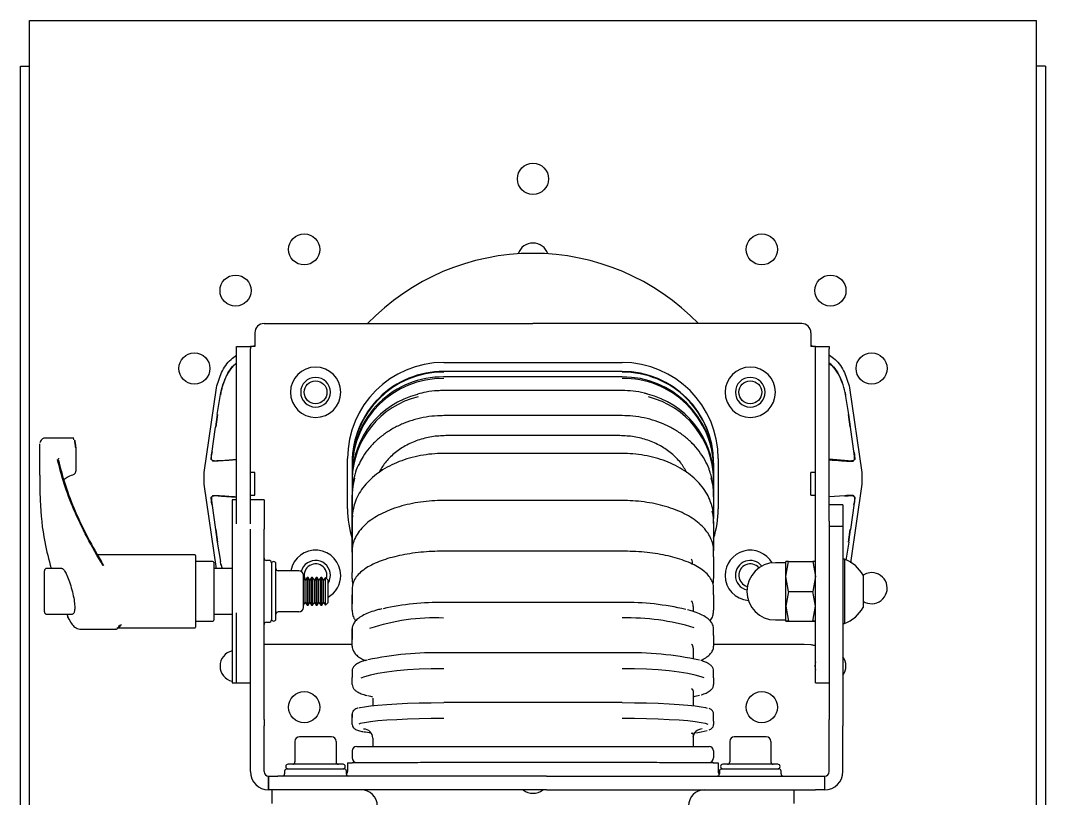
# Model space of a CAD drawing. Header units: inches. Extents: x 16559 to 58559, y 6500 to 36200.
# Drawn here: x 21632.6 to 21856.6, y 20814.3 to 20984.2 of the extents above; entities that cross this region are included whole.
import ezdxf

# ---------------------------------------------------------------- set-up
doc = ezdxf.new("R2010")
doc.units = ezdxf.units.IN
doc.header["$LTSCALE"] = 300
doc.layers.add('MACCHINA', color=40, linetype='Continuous')

# ---------------------------------------------------------------- blocks, each defined once
blk = doc.blocks.new('A$C6b5658ac')
at = {"layer": 'MACCHINA'}
for p, q in [((-1460, -1938), (-1460, -1932)), ((-1460, -1932), (-1240, -1932)), ((-1240, -1938), (-1240, -1932)), ((-1460, -2123.06), (-1460, -1938)), ((-1240, -2123.06), (-1240, -1938)), ((-1462, -1942), (-1460, -1942)), ((-1462, -2122), (-1462, -1942)), ((-1238, -1942), (-1240, -1942)), ((-1238, -1942), (-1238, -2122)), ((-1410.77, -2000.2), (-1410.77, -2003.2)), ((-1408.77, -1998.2), (-1350.02, -1998.2)), ((-1291.27, -1998.2), (-1350.02, -1998.2)), ((-1289.27, -2000.2), (-1289.27, -2003.2)), ((-1414.77, -2003.2), (-1411.77, -2003.2)), ((-1414.77, -2003.73), (-1414.77, -2003.2)), ((-1414.77, -2041.91), (-1414.77, -2003.73)), ((-1411.77, -2003.2), (-1411.77, -2003.73)), ((-1410.77, -2003.2), (-1411.77, -2003.2)), ((-1411.77, -2041.91), (-1411.77, -2003.73)), ((-1411.41, -2003.2), (-1410.77, -2002.96)), ((-1289.27, -2002.95), (-1288.6, -2003.2)), ((-1288.27, -2003.2), (-1289.27, -2003.2)), ((-1288.27, -2003.2), (-1285.27, -2003.2)), ((-1288.27, -2003.73), (-1288.27, -2003.2)), ((-1288.27, -2042.05), (-1288.27, -2003.73)), ((-1285.27, -2003.2), (-1285.27, -2003.73)), ((-1285.27, -2041.36), (-1285.27, -2003.73)), ((-1369.52, -2006.7), (-1330.52, -2006.7)), ((-1330.52, -2008.64), (-1369.52, -2008.64)), ((-1369.52, -2008.64), (-1369.52, -2008.65)), ((-1330.52, -2008.65), (-1330.52, -2008.64)), ((-1330.52, -2009.84), (-1369.52, -2009.84)), ((-1421.86, -2030.75), (-1419.18, -2012.25)), ((-1419.18, -2012.25), (-1419.18, -2012.25)), ((-1418.99, -2018.03), (-1418.19, -2013.24)), ((-1418.2, -2013.23), (-1418.3, -2013.87)), ((-1330.52, -2012.83), (-1369.52, -2012.83)), ((-1281.01, -2018.03), (-1281.81, -2013.24)), ((-1281.8, -2013.23), (-1281.71, -2013.84)), ((-1280.82, -2012.25), (-1278.14, -2030.75)), ((-1418.93, -2018.07), (-1419.33, -2020.79)), ((-1419.33, -2020.79), (-1418.92, -2018.08)), ((-1418.92, -2018.08), (-1418.99, -2018.03)), ((-1281.08, -2018.08), (-1281.01, -2018.03)), ((-1280.67, -2020.79), (-1281.08, -2018.08)), ((-1281.07, -2018.07), (-1280.67, -2020.79)), ((-1330.52, -2018.31), (-1369.52, -2018.31)), ((-1420.2, -2026.57), (-1419.41, -2020.83)), ((-1419.41, -2020.83), (-1419.33, -2020.79)), ((-1331.02, -2022.67), (-1369.02, -2022.67)), ((-1280.59, -2020.83), (-1280.67, -2020.79)), ((-1279.8, -2026.57), (-1280.59, -2020.83)), ((-1457.74, -2027.03), (-1457.77, -2024.45)), ((-1450.34, -2023.22), (-1456.78, -2023.22)), ((-1457.85, -2027.03), (-1457.85, -2031.33)), ((-1449.9, -2025.38), (-1449.9, -2025.42)), ((-1449.9, -2025.42), (-1449.9, -2030.41)), ((-1420.14, -2026.18), (-1420.23, -2026.73)), ((-1330.52, -2026.58), (-1369.52, -2026.58)), ((-1279.86, -2026.18), (-1279.77, -2026.73)), ((-1420.28, -2027.97), (-1420.3, -2027.89)), ((-1420.25, -2027.87), (-1420.04, -2028.09)), ((-1418.08, -2028.09), (-1414.77, -2027.85)), ((-1390.52, -2038.7), (-1390.52, -2027.7)), ((-1389.52, -2028.56), (-1389.52, -2029.38)), ((-1389.52, -2029.41), (-1389.52, -2038.21)), ((-1310.52, -2028.7), (-1310.52, -2028.56)), ((-1310.52, -2028.7), (-1310.52, -2035.26)), ((-1310.52, -2028.7), (-1310.52, -2037.7)), ((-1310.52, -2029.73), (-1310.52, -2029.41)), ((-1309.52, -2027.7), (-1309.52, -2038.7)), ((-1281.92, -2028.09), (-1285.27, -2027.84)), ((-1279.96, -2028.09), (-1279.75, -2027.87)), ((-1279.72, -2027.97), (-1279.7, -2027.89)), ((-1421.86, -2033.25), (-1421.86, -2030.75)), ((-1410.77, -2030.7), (-1411.77, -2030.7)), ((-1410.77, -2035.7), (-1410.77, -2030.7)), ((-1389.52, -2031.54), (-1389.52, -2039.93)), ((-1310.52, -2029.73), (-1310.52, -2031.64)), ((-1310.52, -2032.08), (-1310.52, -2031.54)), ((-1288.27, -2030.7), (-1289.27, -2030.7)), ((-1289.27, -2035.7), (-1289.27, -2030.7)), ((-1278.14, -2030.75), (-1278.14, -2033.25)), ((-1419.18, -2051.75), (-1421.86, -2033.25)), ((-1310.52, -2032.08), (-1310.52, -2035.26)), ((-1278.14, -2033.25), (-1280.63, -2050.46)), ((-1420.3, -2036.11), (-1420.28, -2036.03)), ((-1420.04, -2035.91), (-1420.25, -2036.13)), ((-1418.08, -2035.91), (-1414.77, -2036.15)), ((-1411.77, -2035.7), (-1410.77, -2035.7)), ((-1389.52, -2035.26), (-1389.52, -2042.82)), ((-1389.52, -2043.64), (-1389.52, -2036.08)), ((-1310.52, -2036.08), (-1310.52, -2035.26)), ((-1310.52, -2036.08), (-1310.52, -2040.77)), ((-1289.27, -2035.7), (-1288.27, -2035.7)), ((-1281.87, -2035.8), (-1285.27, -2036.05)), ((-1279.75, -2036.13), (-1279.96, -2035.91)), ((-1279.7, -2036.11), (-1279.72, -2036.03)), ((-1420.14, -2037.82), (-1420.23, -2037.27)), ((-1420.2, -2037.43), (-1419.41, -2043.17)), ((-1414.77, -2036.69), (-1415.77, -2036.69)), ((-1415.77, -2036.69), (-1415.77, -2056.69)), ((-1408.77, -2036.69), (-1411.77, -2036.69)), ((-1408.77, -2036.69), (-1408.77, -2043.14)), ((-1389.52, -2038.32), (-1389.52, -2038.21)), ((-1330.52, -2036.85), (-1369.52, -2036.85)), ((-1282.27, -2037.82), (-1285.27, -2037.82)), ((-1282.27, -2037.82), (-1282.27, -2037.88)), ((-1282.27, -2037.88), (-1282.27, -2042.46)), ((-1279.8, -2037.43), (-1280.59, -2043.17)), ((-1279.86, -2037.82), (-1279.77, -2037.27)), ((-1389.52, -2040.47), (-1389.52, -2039.93)), ((-1389.52, -2041.85), (-1389.35, -2040.05)), ((-1389.52, -2041.85), (-1389.52, -2040.77)), ((-1389.52, -2040.77), (-1389.52, -2047.02)), ((-1389.52, -2048.1), (-1389.52, -2041.85)), ((-1389.52, -2043.64), (-1389.52, -2042.82)), ((-1310.52, -2041.85), (-1310.52, -2040.77)), ((-1310.52, -2041.85), (-1310.52, -2047.86)), ((-1288.27, -2076.69), (-1288.27, -2042.05)), ((-1285.27, -2041.36), (-1285.27, -2041.36)), ((-1285.27, -2041.36), (-1285.27, -2042.46)), ((-1285.27, -2042.46), (-1282.27, -2042.46)), ((-1285.27, -2042.46), (-1285.27, -2084.68)), ((-1282.27, -2042.46), (-1282.27, -2084.68)), ((-1419.41, -2043.17), (-1419.33, -2043.21)), ((-1419.33, -2043.21), (-1418.92, -2045.92)), ((-1418.93, -2045.93), (-1419.33, -2043.21)), ((-1411.77, -2084.68), (-1411.77, -2043.14)), ((-1408.77, -2084.68), (-1408.77, -2043.14)), ((-1280.67, -2043.21), (-1281.08, -2045.92)), ((-1281.07, -2045.93), (-1280.67, -2043.21)), ((-1280.59, -2043.17), (-1280.67, -2043.21)), ((-1418.92, -2045.92), (-1418.99, -2045.97)), ((-1418.99, -2045.97), (-1418.29, -2050.16)), ((-1389.52, -2048.1), (-1389.52, -2047.02)), ((-1281.01, -2045.97), (-1281.66, -2049.85)), ((-1281.08, -2045.92), (-1281.01, -2045.97)), ((-1423.97, -2048.69), (-1445.31, -2048.69)), ((-1444.8, -2049.59), (-1444.22, -2050.22)), ((-1423.77, -2048.89), (-1423.77, -2051.21)), ((-1389.52, -2047.86), (-1389.52, -2052.6)), ((-1330.52, -2047.92), (-1369.52, -2047.92)), ((-1310.52, -2049.14), (-1310.52, -2047.86)), ((-1310.52, -2049.14), (-1310.52, -2053.88)), ((-1452.94, -2051.69), (-1456.27, -2051.69)), ((-1444.4, -2050.11), (-1444.67, -2049.82)), ((-1443.77, -2051.14), (-1444.4, -2050.11)), ((-1419.97, -2050.19), (-1423.77, -2050.19)), ((-1423.77, -2051.21), (-1423.77, -2064.49)), ((-1419.77, -2050.39), (-1419.77, -2052.27)), ((-1415.77, -2051.69), (-1419.77, -2051.69)), ((-1418.2, -2050.77), (-1418.29, -2050.16)), ((-1418.14, -2050.94), (-1418.2, -2050.77)), ((-1418.19, -2050.76), (-1417.94, -2051.69)), ((-1407.67, -2049.94), (-1408.27, -2049.94)), ((-1407.17, -2050.44), (-1407.17, -2062.94)), ((-1406.17, -2062.69), (-1406.17, -2050.69)), ((-1294.89, -2050.44), (-1297.02, -2050.44)), ((-1294.77, -2053.44), (-1294.19, -2050.19)), ((-1294.19, -2050.19), (-1294.77, -2050.19)), ((-1294.77, -2053.44), (-1294.77, -2050.19)), ((-1294.19, -2050.19), (-1288.85, -2050.19)), ((-1288.85, -2050.19), (-1288.27, -2053.44)), ((-1288.27, -2050.19), (-1288.85, -2050.19)), ((-1281.89, -2049.69), (-1282.27, -2049.69)), ((-1281.89, -2049.69), (-1281.89, -2051.48)), ((-1281.89, -2051.48), (-1281.89, -2061.37)), ((-1456.77, -2053.53), (-1456.77, -2052.19)), ((-1456.77, -2061.19), (-1456.77, -2053.53)), ((-1419.77, -2052.27), (-1419.77, -2062.99)), ((-1401.17, -2052.19), (-1405.67, -2052.19)), ((-1400.17, -2060.19), (-1400.17, -2053.19)), ((-1400.16, -2053.69), (-1400.17, -2053.69)), ((-1399.77, -2054.24), (-1400.16, -2053.69)), ((-1400.16, -2059.69), (-1400.16, -2053.69)), ((-1399.38, -2053.69), (-1399.77, -2054.24)), ((-1399.16, -2053.69), (-1399.38, -2053.69)), ((-1399.38, -2059.69), (-1399.38, -2053.69)), ((-1398.77, -2054.24), (-1399.16, -2053.69)), ((-1399.16, -2059.69), (-1399.16, -2053.69)), ((-1398.38, -2053.69), (-1398.77, -2054.24)), ((-1398.16, -2053.69), (-1398.38, -2053.69)), ((-1398.38, -2059.69), (-1398.38, -2053.69)), ((-1397.77, -2054.24), (-1398.16, -2053.69)), ((-1398.16, -2059.69), (-1398.16, -2053.69)), ((-1397.38, -2053.69), (-1397.77, -2054.24)), ((-1397.16, -2053.69), (-1397.38, -2053.69)), ((-1397.38, -2059.69), (-1397.38, -2053.69)), ((-1396.77, -2054.24), (-1397.16, -2053.69)), ((-1397.16, -2059.69), (-1397.16, -2053.69)), ((-1396.38, -2053.69), (-1396.77, -2054.24)), ((-1396.16, -2053.69), (-1396.38, -2053.69)), ((-1396.38, -2059.69), (-1396.38, -2053.69)), ((-1395.77, -2054.24), (-1396.16, -2053.69)), ((-1396.16, -2059.69), (-1396.16, -2053.69)), ((-1395.38, -2053.69), (-1395.77, -2054.24)), ((-1395.33, -2053.69), (-1395.38, -2053.69)), ((-1395.38, -2059.69), (-1395.38, -2053.69)), ((-1394.77, -2054.24), (-1395.33, -2053.69)), ((-1395.33, -2059.69), (-1395.33, -2053.69)), ((-1389.52, -2053.88), (-1389.52, -2052.6)), ((-1294.77, -2059.94), (-1294.77, -2053.44)), ((-1294.19, -2056.69), (-1294.77, -2053.44)), ((-1288.27, -2053.44), (-1288.85, -2056.69)), ((-1277.87, -2053.19), (-1277.87, -2059.03)), ((-1399.77, -2059.13), (-1399.77, -2054.24)), ((-1398.77, -2059.13), (-1398.77, -2054.24)), ((-1397.77, -2059.13), (-1397.77, -2054.24)), ((-1396.77, -2059.13), (-1396.77, -2054.24)), ((-1395.77, -2059.13), (-1395.77, -2054.24)), ((-1394.77, -2059.13), (-1394.77, -2054.24)), ((-1389.52, -2056.06), (-1389.52, -2059.44)), ((-1310.52, -2057.44), (-1310.52, -2056.05)), ((-1415.77, -2056.69), (-1415.77, -2061.36)), ((-1389.52, -2060.83), (-1389.52, -2057.45)), ((-1310.52, -2057.44), (-1310.52, -2060.83)), ((-1294.19, -2056.69), (-1294.77, -2059.94)), ((-1294.19, -2056.69), (-1288.85, -2056.69)), ((-1288.27, -2059.94), (-1288.85, -2056.69)), ((-1400.17, -2059.69), (-1400.16, -2059.69)), ((-1400.16, -2059.69), (-1399.77, -2059.13)), ((-1399.77, -2059.13), (-1399.38, -2059.69)), ((-1399.38, -2059.69), (-1399.16, -2059.69)), ((-1399.16, -2059.69), (-1398.77, -2059.13)), ((-1398.77, -2059.13), (-1398.38, -2059.69)), ((-1398.38, -2059.69), (-1398.16, -2059.69)), ((-1398.16, -2059.69), (-1397.77, -2059.13)), ((-1397.77, -2059.13), (-1397.38, -2059.69)), ((-1397.38, -2059.69), (-1397.16, -2059.69)), ((-1397.16, -2059.69), (-1396.77, -2059.13)), ((-1396.77, -2059.13), (-1396.38, -2059.69)), ((-1396.38, -2059.69), (-1396.16, -2059.69)), ((-1396.16, -2059.69), (-1395.77, -2059.13)), ((-1395.77, -2059.13), (-1395.38, -2059.69)), ((-1395.38, -2059.69), (-1395.33, -2059.69)), ((-1395.33, -2059.69), (-1394.77, -2059.13)), ((-1389.52, -2060.83), (-1389.52, -2059.44)), ((-1330.52, -2059.09), (-1369.52, -2059.09)), ((-1315.02, -2059.97), (-1315.02, -2061.07)), ((-1294.77, -2059.94), (-1294.19, -2063.19)), ((-1294.77, -2063.19), (-1294.77, -2059.94)), ((-1288.85, -2063.19), (-1288.27, -2059.94)), ((-1277.87, -2059.03), (-1277.87, -2060.19)), ((-1456.27, -2061.69), (-1450.67, -2061.69)), ((-1451.87, -2061.69), (-1451.68, -2062.17)), ((-1419.77, -2061.69), (-1415.77, -2061.69)), ((-1415.77, -2061.36), (-1415.77, -2076.69)), ((-1414.77, -2076.69), (-1414.77, -2061.36)), ((-1401.17, -2061.19), (-1405.67, -2061.19)), ((-1297.02, -2062.94), (-1294.89, -2062.94)), ((-1281.89, -2061.37), (-1281.89, -2063.69)), ((-1449.02, -2064.94), (-1441.33, -2064.94)), ((-1440.93, -2064.69), (-1423.97, -2064.69)), ((-1423.77, -2063.19), (-1419.97, -2063.19)), ((-1408.27, -2063.44), (-1407.67, -2063.44)), ((-1389.52, -2066.36), (-1389.52, -2064.9)), ((-1389.52, -2064.9), (-1389.52, -2067.18)), ((-1310.52, -2066.35), (-1310.52, -2064.9)), ((-1294.77, -2063.19), (-1294.19, -2063.19)), ((-1294.19, -2063.19), (-1294.77, -2063.19)), ((-1294.19, -2063.19), (-1288.85, -2063.19)), ((-1294.19, -2063.19), (-1288.85, -2063.19)), ((-1288.85, -2063.19), (-1288.27, -2063.19)), ((-1288.27, -2063.19), (-1288.85, -2063.19)), ((-1282.27, -2063.69), (-1281.89, -2063.69)), ((-1389.52, -2068.63), (-1389.52, -2066.36)), ((-1389.52, -2068.63), (-1389.52, -2067.18)), ((-1310.52, -2066.35), (-1310.52, -2068.63)), ((-1408.77, -2068.2), (-1389.52, -2068.2)), ((-1310.52, -2068.2), (-1290.77, -2068.2)), ((-1290.77, -2068.2), (-1289.27, -2068.31)), ((-1330.52, -2070.13), (-1369.52, -2070.13)), ((-1389.52, -2074.11), (-1389.52, -2075.53)), ((-1310.52, -2075.59), (-1310.52, -2074.11)), ((-1389.52, -2077.01), (-1389.52, -2075.53)), ((-1389.52, -2077.01), (-1389.52, -2075.6)), ((-1310.52, -2075.59), (-1310.52, -2077.01)), ((-1415.77, -2076.69), (-1414.77, -2076.69)), ((-1414.77, -2076.69), (-1411.77, -2076.69)), ((-1288.27, -2076.69), (-1285.27, -2076.69)), ((-1385.02, -2080.01), (-1385.02, -2081.66)), ((-1330.52, -2080.99), (-1369.52, -2080.99)), ((-1411.77, -2086.03), (-1411.77, -2084.68)), ((-1408.77, -2084.68), (-1408.77, -2086.03)), ((-1389.52, -2085.02), (-1389.52, -2083.52)), ((-1389.52, -2083.52), (-1389.52, -2084.25)), ((-1389.52, -2085.74), (-1389.52, -2084.25)), ((-1389.52, -2085.74), (-1389.52, -2085.02)), ((-1310.52, -2085.02), (-1310.52, -2083.52)), ((-1310.52, -2085.02), (-1310.52, -2085.74)), ((-1285.27, -2086.03), (-1285.27, -2084.68)), ((-1282.27, -2084.68), (-1282.27, -2086.03)), ((-1411.77, -2096.06), (-1411.77, -2086.03)), ((-1408.77, -2096.06), (-1408.77, -2086.03)), ((-1315.33, -2087.7), (-1314.99, -2087.58)), ((-1315.14, -2087.64), (-1314.99, -2087.62)), ((-1285.27, -2096.06), (-1285.27, -2086.03)), ((-1282.27, -2096.06), (-1282.27, -2086.03)), ((-1402.02, -2089.46), (-1402.02, -2093.96)), ((-1394.02, -2088.46), (-1401.02, -2088.46)), ((-1393.02, -2089.46), (-1393.02, -2093.96)), ((-1314.99, -2088.39), (-1314.93, -2088.16)), ((-1307.02, -2089.46), (-1307.02, -2093.96)), ((-1299.02, -2088.46), (-1306.02, -2088.46)), ((-1298.02, -2089.46), (-1298.02, -2093.96)), ((-1389.52, -2091.56), (-1389.52, -2093.06)), ((-1388.52, -2090.56), (-1369.52, -2090.56)), ((-1369.52, -2090.56), (-1330.52, -2090.56)), ((-1330.52, -2090.56), (-1311.52, -2090.56)), ((-1310.52, -2091.56), (-1310.52, -2093.06)), ((-1390.52, -2094.16), (-1390.52, -2096.06)), ((-1389.52, -2094.06), (-1383.41, -2094.06)), ((-1369.52, -2094.03), (-1330.52, -2094.03)), ((-1316.27, -2094.06), (-1310.52, -2094.06)), ((-1309.52, -2094.15), (-1309.52, -2096.06)), ((-1404.27, -2095.96), (-1404.27, -2096.56)), ((-1403.77, -2095.46), (-1391.27, -2095.46)), ((-1391.52, -2094.46), (-1403.52, -2094.46)), ((-1390.77, -2096.56), (-1390.77, -2095.96)), ((-1309.27, -2095.96), (-1309.27, -2096.56)), ((-1308.77, -2095.46), (-1296.27, -2095.46)), ((-1296.52, -2094.46), (-1308.52, -2094.46)), ((-1295.77, -2096.56), (-1295.77, -2095.96)), ((-1407.77, -2097.06), (-1405.77, -2097.06)), ((-1407.77, -2100.06), (-1407.77, -2097.06)), ((-1407.77, -2097.06), (-1407.77, -2100.06)), ((-1347.02, -2097.06), (-1405.77, -2097.06)), ((-1347.02, -2097.06), (-1288.27, -2097.06)), ((-1288.27, -2097.06), (-1286.27, -2097.06)), ((-1286.27, -2097.06), (-1286.27, -2100.06)), ((-1405.77, -2100.06), (-1407.77, -2100.06)), ((-1407.02, -2103.06), (-1407.02, -2100.06)), ((-1347.02, -2100.06), (-1405.77, -2100.06)), ((-1347.02, -2100.06), (-1288.27, -2100.06)), ((-1293.02, -2100.06), (-1293.02, -2103.06)), ((-1286.27, -2100.06), (-1288.27, -2100.06))]:
    blk.add_line(p, q, dxfattribs=at)
at = {"layer": 'MACCHINA', "flags": 128}
for points in [[(-1369.52, -2009.84), (-1369.52, -2009.84), (-1369.52, -2009.86)], [(-1330.52, -2009.84), (-1330.52, -2009.84), (-1330.52, -2009.86)], [(-1450.59, -2031.23), (-1450.59, -2031.24), (-1450.57, -2031.26), (-1450.56, -2031.27), (-1450.55, -2031.27), (-1450.55, -2031.26), (-1450.55, -2031.24), (-1450.55, -2031.22)], [(-1389.52, -2036.08), (-1389.32, -2033.69), (-1388.92, -2031.99)], [(-1311.15, -2031.89), (-1310.73, -2033.69), (-1310.52, -2036.08)], [(-1310.92, -2039.11), (-1310.73, -2039.87), (-1310.52, -2041.85)], [(-1394.79, -2054.96), (-1394.47, -2054.31), (-1394.27, -2053.2)], [(-1276, -2052.6), (-1277.1, -2052.78), (-1277.88, -2053.17)], [(-1451.62, -2062.4), (-1451.66, -2062.31), (-1451.68, -2062.17)], [(-1369.52, -2073.6), (-1372.23, -2073.63), (-1374.87, -2073.72), (-1377.41, -2073.87), (-1379.79, -2074.07), (-1381.96, -2074.33), (-1383.88, -2074.63), (-1385.51, -2074.97), (-1386.8, -2075.34), (-1387.6, -2075.67)], [(-1312.57, -2075.6), (-1313.24, -2075.34), (-1314.54, -2074.97), (-1316.16, -2074.63), (-1318.08, -2074.33), (-1320.25, -2074.07), (-1322.63, -2073.87), (-1325.17, -2073.72), (-1327.82, -2073.63), (-1330.52, -2073.6)], [(-1386.07, -2079.46), (-1385.51, -2079.61), (-1385.08, -2079.71)], [(-1315, -2079.72), (-1314.54, -2079.61), (-1313.63, -2079.36)], [(-1387.94, -2082.15), (-1387.75, -2082.09), (-1386.8, -2081.89), (-1385.51, -2081.7), (-1383.88, -2081.52), (-1381.96, -2081.37), (-1379.79, -2081.24), (-1377.41, -2081.13), (-1374.87, -2081.05), (-1372.23, -2081.01), (-1369.52, -2080.99)], [(-1330.52, -2080.99), (-1327.82, -2081.01), (-1325.17, -2081.05), (-1322.63, -2081.13), (-1320.25, -2081.23), (-1318.08, -2081.37), (-1316.16, -2081.52), (-1314.54, -2081.7), (-1313.24, -2081.89), (-1312.29, -2082.09), (-1311.95, -2082.2)], [(-1369.52, -2084.48), (-1372.23, -2084.5), (-1374.87, -2084.54), (-1377.41, -2084.62), (-1379.79, -2084.72), (-1381.96, -2084.86), (-1383.88, -2085.01), (-1385.51, -2085.19), (-1386.8, -2085.38), (-1387.75, -2085.58), (-1388.06, -2085.68)], [(-1311.73, -2085.79), (-1312.29, -2085.58), (-1313.24, -2085.38), (-1314.54, -2085.18), (-1316.16, -2085.01), (-1318.08, -2084.85), (-1320.25, -2084.72), (-1322.63, -2084.62), (-1325.17, -2084.54), (-1327.82, -2084.5), (-1330.52, -2084.48)]]:
    blk.add_lwpolyline(points, dxfattribs=at)
at = {"layer": 'MACCHINA'}
for centre, radius in [((-1350, -1966.59), 3.4), ((-1400, -1982), 3.4), ((-1300, -1982), 3.4), ((-1415, -1991), 3.4), ((-1285, -1991), 3.4), ((-1424, -2008), 3.4), ((-1276, -2008), 3.4), ((-1397.52, -2013.2), 2.5), ((-1302.52, -2013.2), 2.5), ((-1400, -2082), 3.4), ((-1300, -2082), 3.4)]:
    blk.add_circle(centre, radius, dxfattribs=at)
for centre, radius, start, end in [((-1350, -1984), 3.4, 90, 162.2678), ((-1350, -1984), 3.4, 17.6799, 90), ((-1350.02, -2033.2), 50.34, 44.0483, 135.9517), ((-1408.77, -2000.2), 2, 90, 180), ((-1291.27, -2000.2), 2, 0, 90), ((-1369.52, -2027.7), 21, 90, 180), ((-1330.52, -2027.7), 21, 0, 90), ((-1397.52, -2013.2), 5.5, 0, 180), ((-1369.57, -2028.6), 19.95, 89.867, 179.8896), ((-1369.56, -2028.75), 19.96, 89.8901, 179.8665), ((-1330.48, -2028.61), 19.96, 0.1336, 90.11), ((-1330.48, -2028.74), 19.95, 0.1105, 90.1331), ((-1302.52, -2013.2), 5.5, 0, 180), ((-1397.52, -2013.2), 3.25, 0, 180), ((-1369.77, -2029.62), 19.76, 89.2946, 179.4033), ((-1369.72, -2029.98), 19.8, 89.418, 179.2798), ((-1330.32, -2029.66), 19.8, 0.7202, 90.5822), ((-1330.28, -2029.93), 19.76, 0.5968, 90.7056), ((-1302.52, -2013.2), 3.25, 0, 180), ((-1397.52, -2013.2), 5.5, 180, 0), ((-1397.52, -2013.2), 3.25, 180, 0), ((-1370.68, -2031.96), 18.85, 104.0538, 178.7018), ((-1329.48, -2032.05), 18.96, 1.5411, 76.3008), ((-1302.52, -2013.2), 5.5, 180, 0), ((-1302.52, -2013.2), 3.25, 180, 0), ((-1370.57, -2032.59), 18.96, 103.7347, 178.4597), ((-1329.36, -2032.51), 18.85, 1.2957, 75.8279), ((-1450.29, -2023.77), 0.152, 1.4905, 29.0195), ((-1450.05, -2025.38), 0.149, 1.4155, 29.1691), ((-1369.52, -2038.7), 21, 180, 197.9888), ((-1330.52, -2038.7), 21, 342.242, 0), ((-1423.97, -2048.89), 0.2, 0, 90), ((-1408.27, -2049.44), 0.5, 180, 270), ((-1397.52, -2053.2), 5.5, 0, 169.3676), ((-1302.52, -2053.2), 5.5, 29.6749, 180), ((-1456.27, -2052.19), 0.5, 90, 180), ((-1419.97, -2050.39), 0.2, 0, 90), ((-1407.67, -2050.44), 0.5, 0, 90), ((-1406.67, -2050.69), 0.5, 0, 180), ((-1405.67, -2051.69), 0.5, 180, 270), ((-1397.52, -2053.2), 3.25, 0, 164.4812), ((-1397.52, -2053.2), 2.5, 343.9157, 202.4308), ((-1302.52, -2053.2), 3.25, 38.4637, 180), ((-1302.52, -2053.2), 2.5, 40.5077, 254.7769), ((-1297.02, -2056.69), 6.25, 90, 180), ((-1294.89, -2050.32), 0.12, 270, 0), ((-1284.45, -2056.69), 7.45, 28.0059, 69.9053), ((-1401.17, -2053.19), 1, 0, 90), ((-1397.52, -2053.2), 5.5, 299.9906, 0), ((-1302.52, -2053.2), 5.5, 180, 265.6096), ((-1302.52, -2053.2), 3.25, 180, 256.9937), ((-1276, -2056), 3.4, 236.5681, 90), ((-1297.02, -2056.69), 6.25, 180, 270), ((-1401.17, -2060.19), 1, 270, 0), ((-1370.39, -2115.82), 56.7, 89.1275, 102.6123), ((-1329.57, -2114.39), 55.27, 76.4401, 90.9824), ((-1284.45, -2056.69), 7.45, 290.0947, 331.9941), ((-1456.27, -2061.19), 0.5, 180, 270), ((-1419.97, -2062.99), 0.2, 270, 0), ((-1407.67, -2062.94), 0.5, 270, 360), ((-1406.67, -2062.69), 0.5, 180, 0), ((-1405.67, -2061.69), 0.5, 90, 180), ((-1371.32, -2108.15), 45.67, 87.7447, 108.3493), ((-1329.3, -2113.02), 50.53, 73.2764, 91.381), ((-1294.89, -2063.06), 0.12, 0, 90), ((-1423.97, -2064.49), 0.2, 270, 0), ((-1408.27, -2063.94), 0.5, 90, 180), ((-1415, -2073), 3.4, 103.145, 256.855), ((-1371.49, -2139.61), 69.49, 88.3737, 102.1144), ((-1328.45, -2137.62), 67.51, 77.323, 91.7552), ((-1285, -2073), 3.4, 323.321, 36.679), ((-1285, -2073), 3.4, 164.2071, 195.7929), ((-1387.02, -2088.76), 2, 0.0949, 90.0948), ((-1382.32, -2061.62), 26.14, 259.7609, 263.2199), ((-1313.02, -2088.75), 2, 89.908, 179.9075), ((-1316.1, -2072.75), 14.9, 275.621, 286.1772), ((-1401.02, -2089.46), 1, 90, 180), ((-1394.02, -2089.46), 1, 0, 90), ((-1306.02, -2089.46), 1, 90, 180), ((-1299.02, -2089.46), 1, 0, 90), ((-1388.52, -2091.56), 1, 90, 180), ((-1311.52, -2091.56), 1, 0, 90), ((-1402.52, -2093.96), 0.5, 270, 0), ((-1392.52, -2093.96), 0.5, 180, 270), ((-1388.52, -2093.06), 1, 180, 270), ((-1311.52, -2093.06), 1, 270, 0), ((-1307.52, -2093.96), 0.5, 270, 0), ((-1297.52, -2093.96), 0.5, 180, 270), ((-1407.77, -2096.06), 4, 180, 270), ((-1407.77, -2096.06), 1, 180, 270), ((-1404.77, -2096.56), 0.5, 270, 0), ((-1403.77, -2095.96), 0.5, 90, 180), ((-1403.52, -2094.96), 0.5, 90, 270), ((-1391.52, -2094.96), 0.5, 270, 90), ((-1391.27, -2095.96), 0.5, 0, 90), ((-1390.27, -2096.56), 0.5, 180, 270), ((-1391.52, -2096.06), 1, 320.3162, 0), ((-1309.77, -2096.56), 0.5, 270, 0), ((-1308.52, -2096.06), 1, 180, 219.8331), ((-1308.77, -2095.96), 0.5, 90, 180), ((-1308.52, -2094.96), 0.5, 90, 270), ((-1296.52, -2094.96), 0.5, 270, 90), ((-1296.27, -2095.96), 0.5, 0, 90), ((-1295.27, -2096.56), 0.5, 180, 270), ((-1286.27, -2096.06), 4, 270, 0), ((-1286.27, -2096.06), 1, 270, 0), ((-1387.52, -2103.56), 3.5, 0, 90), ((-1350, -2097.41), 3.4, 231.4122, 308.5878), ((-1312.52, -2103.56), 3.5, 90, 180)]:
    blk.add_arc(centre, radius, start, end, dxfattribs=at)
for points, knots in [([(-1419.18, -2012.25), (-1418.86, -2011.11), (-1418.22, -2008.83), (-1416.57, -2006.36), (-1415.19, -2005.38), (-1414.77, -2005.08)], [0, 0, 0, 0, 0.412136, 0.822387, 1, 1, 1, 1]), ([(-1418.2, -2013.23), (-1417.88, -2012.1), (-1417.24, -2009.83), (-1415.89, -2007.62), (-1414.86, -2006.85), (-1414.77, -2006.79)], [0, 0, 0, 0, 0.478747, 0.957298, 1, 1, 1, 1]), ([(-1418.19, -2013.24), (-1418.02, -2012.5), (-1417.68, -2011.02), (-1416.67, -2009.06), (-1415.69, -2007.64), (-1414.98, -2006.99), (-1414.77, -2006.8)], [0, 0, 0, 0, 0.306061, 0.612112, 0.885192, 1, 1, 1, 1]), ([(-1285.27, -2005.05), (-1284.83, -2005.36), (-1283.43, -2006.35), (-1281.77, -2008.84), (-1281.14, -2011.11), (-1280.82, -2012.25)], [0, 0, 0, 0, 0.185428, 0.592422, 1, 1, 1, 1]), ([(-1281.81, -2013.24), (-1281.98, -2012.5), (-1282.32, -2011.02), (-1283.33, -2009.06), (-1284.33, -2007.63), (-1285.05, -2006.96), (-1285.27, -2006.76)], [0, 0, 0, 0, 0.303512, 0.607014, 0.877819, 1, 1, 1, 1]), ([(-1285.27, -2006.88), (-1284.95, -2007.14), (-1283.6, -2008.22), (-1282.92, -2009.85), (-1282.4, -2011.09)], [0, 0, 0, 0, 0.237913, 1, 1, 1, 1]), ([(-1369.52, -2012.83), (-1369.97, -2012.84), (-1371.26, -2012.86), (-1373.18, -2013.09), (-1374.61, -2013.47), (-1375.22, -2013.63)], [0, 0, 0, 0, 0.233282, 0.66824, 1, 1, 1, 1]), ([(-1325.02, -2013.58), (-1325.23, -2013.52), (-1326.24, -2013.2), (-1328.09, -2012.92), (-1329.73, -2012.86), (-1330.52, -2012.83)], [0, 0, 0, 0, 0.12109, 0.571793, 1, 1, 1, 1]), ([(-1369.52, -2018.31), (-1369.97, -2018.32), (-1371.26, -2018.34), (-1373.37, -2018.58), (-1375.82, -2019.12), (-1378.16, -2019.92), (-1380.37, -2020.96), (-1382.41, -2022.23), (-1384.24, -2023.71), (-1385.84, -2025.38), (-1387.1, -2027.06), (-1387.69, -2028.22), (-1387.95, -2028.73)], [0, 0, 0, 0, 0.057323, 0.164795, 0.272337, 0.37989, 0.487441, 0.594968, 0.702435, 0.8098, 0.917009, 1, 1, 1, 1]), ([(-1311.3, -2030.7), (-1311.37, -2030.44), (-1311.65, -2029.49), (-1312.44, -2027.94), (-1313.65, -2026.07), (-1315.14, -2024.35), (-1316.88, -2022.8), (-1318.83, -2021.45), (-1320.97, -2020.32), (-1323.25, -2019.42), (-1325.66, -2018.77), (-1328.1, -2018.38), (-1329.73, -2018.33), (-1330.52, -2018.31)], [0, 0, 0, 0, 0.035931, 0.132229, 0.228684, 0.325326, 0.422152, 0.519139, 0.616252, 0.713459, 0.810732, 0.908049, 1, 1, 1, 1]), ([(-1369.02, -2022.67), (-1370.07, -2022.72), (-1372.16, -2022.82), (-1375.18, -2023.62), (-1377.96, -2024.85), (-1380.39, -2026.53), (-1382.38, -2028.51), (-1383.27, -2030.03), (-1383.69, -2030.77)], [0, 0, 0, 0, 0.168745, 0.337481, 0.506314, 0.674667, 0.842897, 1, 1, 1, 1]), ([(-1316.35, -2030.77), (-1316.78, -2030.04), (-1317.66, -2028.51), (-1319.65, -2026.54), (-1322.07, -2024.86), (-1324.86, -2023.62), (-1327.88, -2022.82), (-1329.97, -2022.72), (-1331.02, -2022.67)], [0, 0, 0, 0, 0.156515, 0.324801, 0.493055, 0.661794, 0.830891, 1, 1, 1, 1]), ([(-1456.74, -2023.22), (-1456.84, -2023.23), (-1457.06, -2023.26), (-1457.37, -2023.49), (-1457.63, -2023.84), (-1457.71, -2024.14), (-1457.75, -2024.28)], [0, 0, 0, 0, 0.254629, 0.512896, 0.76524, 1, 1, 1, 1]), ([(-1450.34, -2023.61), (-1450.36, -2023.47), (-1450.39, -2023.25), (-1450.42, -2023.24), (-1450.43, -2023.24)], [0, 0, 0, 0, 0.596148, 1, 1, 1, 1]), ([(-1449.92, -2025.31), (-1449.96, -2025.07), (-1450.04, -2024.52), (-1450.11, -2023.99), (-1450.16, -2023.7)], [0, 0, 0, 0, 0.452481, 1, 1, 1, 1]), ([(-1450.14, -2023.77), (-1450.09, -2024.07), (-1450.02, -2024.6), (-1449.94, -2025.14), (-1449.9, -2025.38)], [0, 0, 0, 0, 0.559998, 1, 1, 1, 1]), ([(-1420.3, -2027.89), (-1420.3, -2027.84), (-1420.31, -2027.73), (-1420.3, -2027.45), (-1420.27, -2027.11), (-1420.24, -2026.86), (-1420.23, -2026.73)], [0, 0, 0, 0, 0.245535, 0.499501, 0.734701, 1, 1, 1, 1]), ([(-1420.25, -2027.87), (-1420.26, -2027.85), (-1420.28, -2027.8), (-1420.28, -2027.55), (-1420.26, -2027.2), (-1420.23, -2026.86), (-1420.2, -2026.64), (-1420.2, -2026.57)], [0, 0, 0, 0, 0.2203868, 0.4407789, 0.6615847, 0.8866222, 1, 1, 1, 1]), ([(-1369.52, -2026.58), (-1369.97, -2026.58), (-1371.25, -2026.6), (-1373.36, -2026.8), (-1375.8, -2027.25), (-1378.15, -2027.92), (-1380.36, -2028.79), (-1382.41, -2029.85), (-1384.25, -2031.09), (-1385.85, -2032.49), (-1387.2, -2034.03), (-1388.25, -2035.68), (-1388.99, -2037.3), (-1389.22, -2038.39), (-1389.32, -2038.88)], [0, 0, 0, 0, 0.046723, 0.13491, 0.223173, 0.311492, 0.39988, 0.488337, 0.576842, 0.665311, 0.753619, 0.841593, 0.92905, 1, 1, 1, 1]), ([(-1311, -2037.74), (-1311.16, -2037.25), (-1311.52, -2036.18), (-1312.44, -2034.61), (-1313.65, -2033.05), (-1315.15, -2031.61), (-1316.88, -2030.32), (-1318.84, -2029.19), (-1320.98, -2028.24), (-1323.28, -2027.49), (-1325.68, -2026.96), (-1328.11, -2026.64), (-1329.74, -2026.6), (-1330.52, -2026.58)], [0, 0, 0, 0, 0.076862, 0.16828, 0.260269, 0.352818, 0.445794, 0.539038, 0.632414, 0.725827, 0.819232, 0.912621, 1, 1, 1, 1]), ([(-1279.75, -2027.87), (-1279.74, -2027.85), (-1279.72, -2027.8), (-1279.72, -2027.55), (-1279.74, -2027.2), (-1279.77, -2026.86), (-1279.8, -2026.64), (-1279.8, -2026.57)], [0, 0, 0, 0, 0.2203868, 0.4407789, 0.6615847, 0.8866222, 1, 1, 1, 1]), ([(-1279.77, -2026.73), (-1279.76, -2026.86), (-1279.73, -2027.11), (-1279.7, -2027.45), (-1279.69, -2027.73), (-1279.7, -2027.84), (-1279.7, -2027.89)], [0, 0, 0, 0, 0.265077, 0.499726, 0.753796, 1, 1, 1, 1]), ([(-1443.93, -2051.11), (-1445.16, -2049.02), (-1447.61, -2044.82), (-1450.41, -2038.81), (-1452.61, -2033.08), (-1453.47, -2029.62), (-1453.91, -2027.89)], [0, 0, 0, 0, 0.250226, 0.500611, 0.750122, 1, 1, 1, 1]), ([(-1453.67, -2027.59), (-1453.69, -2027.62), (-1453.76, -2027.77), (-1453.73, -2027.92), (-1453.71, -2028.04)], [0, 0, 0, 0, 0.214077, 1, 1, 1, 1]), ([(-1453.71, -2028.04), (-1453.3, -2029.69), (-1452.47, -2032.99), (-1450.42, -2038.43), (-1447.81, -2044.14), (-1445.54, -2048.12), (-1444.4, -2050.11)], [0, 0, 0, 0, 0.2499341, 0.4994046, 0.7498302, 1, 1, 1, 1]), ([(-1418.13, -2028.2), (-1418.37, -2028.21), (-1418.86, -2028.24), (-1419.45, -2028.26), (-1419.9, -2028.25), (-1420.01, -2028.21), (-1420.06, -2028.19)], [0, 0, 0, 0, 0.2499658, 0.5002624, 0.7507325, 1, 1, 1, 1]), ([(-1420.04, -2028.09), (-1419.98, -2028.11), (-1419.84, -2028.15), (-1419.21, -2028.15), (-1418.57, -2028.13), (-1418.17, -2028.1), (-1418.08, -2028.09)], [0, 0, 0, 0, 0.2893128, 0.5960679, 0.906547, 1, 1, 1, 1]), ([(-1414.77, -2027.95), (-1414.79, -2027.96), (-1415.92, -2028.04), (-1417.04, -2028.12), (-1418.13, -2028.2)], [0, 0, 0, 0, 0.01916, 1, 1, 1, 1]), ([(-1387.95, -2028.73), (-1388.03, -2028.88), (-1388.47, -2029.67), (-1388.98, -2031.2), (-1389.45, -2033.25), (-1389.5, -2034.61), (-1389.52, -2035.26)], [0, 0, 0, 0, 0.071773, 0.390866, 0.70926, 1, 1, 1, 1]), ([(-1285.27, -2027.95), (-1285.06, -2027.97), (-1283.91, -2028.05), (-1282.79, -2028.13), (-1281.87, -2028.2)], [0, 0, 0, 0, 0.186021, 1, 1, 1, 1]), ([(-1281.92, -2028.09), (-1281.64, -2028.11), (-1281.03, -2028.15), (-1280.37, -2028.15), (-1280.03, -2028.13), (-1279.98, -2028.1), (-1279.96, -2028.09)], [0, 0, 0, 0, 0.291757, 0.620149, 0.882343, 1, 1, 1, 1]), ([(-1281.87, -2028.2), (-1281.6, -2028.21), (-1281.1, -2028.25), (-1280.49, -2028.26), (-1280.08, -2028.25), (-1279.99, -2028.21), (-1279.94, -2028.19)], [0, 0, 0, 0, 0.275436, 0.520931, 0.755317, 1, 1, 1, 1]), ([(-1457.74, -2031.33), (-1457.76, -2033.16), (-1457.79, -2038.23), (-1457.03, -2045.09), (-1455.82, -2049.78), (-1455.33, -2051.69)], [0, 0, 0, 0, 0.2515803, 0.6964597, 1, 1, 1, 1]), ([(-1452.67, -2032.39), (-1452.39, -2032.17), (-1451.76, -2031.67), (-1450.98, -2031.38), (-1450.55, -2031.22)], [0, 0, 0, 0, 0.450218, 1, 1, 1, 1]), ([(-1450.55, -2031.22), (-1450.46, -2031.18), (-1450.27, -2031.1), (-1450.08, -2030.92), (-1449.93, -2030.68), (-1449.91, -2030.51), (-1449.9, -2030.41)], [0, 0, 0, 0, 0.23983, 0.499642, 0.712383, 1, 1, 1, 1]), ([(-1310.52, -2035.26), (-1310.53, -2034.88), (-1310.56, -2033.78), (-1310.78, -2032.24), (-1311.15, -2031.13), (-1311.3, -2030.7)], [0, 0, 0, 0, 0.250792, 0.711322, 1, 1, 1, 1]), ([(-1420.23, -2037.27), (-1420.24, -2037.14), (-1420.27, -2036.89), (-1420.3, -2036.55), (-1420.31, -2036.27), (-1420.3, -2036.16), (-1420.3, -2036.11)], [0, 0, 0, 0, 0.2650775, 0.4997263, 0.7537964, 1, 1, 1, 1]), ([(-1420.25, -2036.13), (-1420.26, -2036.15), (-1420.28, -2036.2), (-1420.28, -2036.45), (-1420.26, -2036.8), (-1420.23, -2037.14), (-1420.2, -2037.36), (-1420.2, -2037.43)], [0, 0, 0, 0, 0.220387, 0.440779, 0.661585, 0.886622, 1, 1, 1, 1]), ([(-1420.06, -2035.81), (-1420.01, -2035.79), (-1419.9, -2035.75), (-1419.45, -2035.74), (-1418.86, -2035.76), (-1418.37, -2035.79), (-1418.13, -2035.8)], [0, 0, 0, 0, 0.249261, 0.499725, 0.750016, 1, 1, 1, 1]), ([(-1418.08, -2035.91), (-1418.36, -2035.89), (-1418.97, -2035.85), (-1419.63, -2035.85), (-1419.97, -2035.87), (-1420.02, -2035.9), (-1420.04, -2035.91)], [0, 0, 0, 0, 0.291757, 0.620149, 0.882343, 1, 1, 1, 1]), ([(-1418.13, -2035.8), (-1417.04, -2035.88), (-1415.92, -2035.96), (-1414.79, -2036.04), (-1414.77, -2036.05)], [0, 0, 0, 0, 0.980834, 1, 1, 1, 1]), ([(-1279.96, -2035.91), (-1280.02, -2035.89), (-1280.16, -2035.85), (-1280.79, -2035.85), (-1281.43, -2035.87), (-1281.83, -2035.9), (-1281.92, -2035.91)], [0, 0, 0, 0, 0.2893128, 0.5960679, 0.906547, 1, 1, 1, 1]), ([(-1279.94, -2035.81), (-1279.99, -2035.79), (-1280.1, -2035.75), (-1280.55, -2035.74), (-1281.14, -2035.76), (-1281.63, -2035.79), (-1281.87, -2035.8)], [0, 0, 0, 0, 0.249258, 0.499722, 0.750013, 1, 1, 1, 1]), ([(-1279.72, -2036.03), (-1279.76, -2036), (-1279.82, -2035.93), (-1279.89, -2035.86), (-1279.92, -2035.82), (-1279.94, -2035.81), (-1279.94, -2035.81)], [0, 0, 0, 0, 0.4999971, 0.8490642, 0.9492972, 1, 1, 1, 1]), ([(-1279.75, -2036.13), (-1279.74, -2036.15), (-1279.72, -2036.2), (-1279.72, -2036.45), (-1279.74, -2036.8), (-1279.77, -2037.14), (-1279.8, -2037.36), (-1279.8, -2037.43)], [0, 0, 0, 0, 0.2203868, 0.4407789, 0.6615847, 0.8866222, 1, 1, 1, 1]), ([(-1279.7, -2036.11), (-1279.7, -2036.16), (-1279.69, -2036.27), (-1279.7, -2036.55), (-1279.73, -2036.89), (-1279.76, -2037.14), (-1279.77, -2037.27)], [0, 0, 0, 0, 0.245535, 0.499501, 0.734701, 1, 1, 1, 1]), ([(-1369.52, -2036.85), (-1369.96, -2036.86), (-1371.24, -2036.87), (-1373.34, -2037.02), (-1375.78, -2037.36), (-1378.11, -2037.87), (-1380.32, -2038.53), (-1382.36, -2039.34), (-1384.21, -2040.29), (-1385.83, -2041.37), (-1387.19, -2042.58), (-1388.27, -2043.88), (-1389.03, -2045.26), (-1389.45, -2046.6), (-1389.5, -2047.47), (-1389.52, -2047.86)], [0, 0, 0, 0, 0.04269, 0.123665, 0.204723, 0.285874, 0.367166, 0.44865, 0.530367, 0.612326, 0.69444, 0.776307, 0.857284, 0.936663, 1, 1, 1, 1]), ([(-1310.52, -2047.86), (-1310.53, -2047.59), (-1310.56, -2046.85), (-1310.86, -2045.66), (-1311.5, -2044.32), (-1312.44, -2043.03), (-1313.66, -2041.83), (-1315.16, -2040.71), (-1316.9, -2039.71), (-1318.86, -2038.84), (-1321.01, -2038.12), (-1323.3, -2037.55), (-1325.7, -2037.14), (-1328.13, -2036.9), (-1329.74, -2036.87), (-1330.52, -2036.85)], [0, 0, 0, 0, 0.043858, 0.120367, 0.197292, 0.275578, 0.355431, 0.436414, 0.517926, 0.599506, 0.680958, 0.762254, 0.843414, 0.924477, 1, 1, 1, 1]), ([(-1310.52, -2040.77), (-1310.53, -2040.44), (-1310.57, -2039.51), (-1310.71, -2038.49), (-1310.97, -2037.83), (-1311, -2037.74)], [0, 0, 0, 0, 0.323782, 0.908906, 1, 1, 1, 1]), ([(-1389.32, -2038.88), (-1389.35, -2038.98), (-1389.51, -2039.61), (-1389.52, -2040.24), (-1389.52, -2040.77)], [0, 0, 0, 0, 0.173995, 1, 1, 1, 1]), ([(-1369.52, -2047.92), (-1369.96, -2047.92), (-1371.23, -2047.93), (-1373.32, -2048.04), (-1375.74, -2048.28), (-1378.06, -2048.64), (-1380.26, -2049.11), (-1382.29, -2049.69), (-1384.13, -2050.37), (-1385.75, -2051.14), (-1387.12, -2052.02), (-1388.23, -2052.99), (-1388.99, -2054.01), (-1389.44, -2055.05), (-1389.5, -2055.73), (-1389.52, -2056.06)], [0, 0, 0, 0, 0.042615, 0.123644, 0.204756, 0.28597, 0.367355, 0.448999, 0.531017, 0.613556, 0.696767, 0.78065, 0.864045, 0.93472, 1, 1, 1, 1]), ([(-1310.52, -2056.05), (-1310.53, -2055.83), (-1310.57, -2055.25), (-1310.88, -2054.34), (-1311.51, -2053.35), (-1312.43, -2052.41), (-1313.65, -2051.52), (-1315.16, -2050.71), (-1316.91, -2049.98), (-1318.87, -2049.35), (-1321, -2048.83), (-1323.28, -2048.42), (-1325.67, -2048.13), (-1328.1, -2047.95), (-1329.73, -2047.93), (-1330.52, -2047.92)], [0, 0, 0, 0, 0.044298, 0.116224, 0.189633, 0.26719, 0.348576, 0.43159, 0.514427, 0.596744, 0.678606, 0.760133, 0.841432, 0.922587, 1, 1, 1, 1]), ([(-1452.94, -2051.7), (-1452.93, -2051.7), (-1452.84, -2051.61), (-1452.53, -2051.95), (-1452.16, -2052.54), (-1451.92, -2053.05), (-1451.86, -2053.18)], [0, 0, 0, 0, 0.02284, 0.432269, 0.857487, 1, 1, 1, 1]), ([(-1315.13, -2050.75), (-1315.14, -2050.39), (-1315.14, -2050.02), (-1315.33, -2049.68), (-1315.33, -2049.68)], [0, 0, 0, 0, 0.999967, 1, 1, 1, 1]), ([(-1451.86, -2053.18), (-1451.67, -2053.64), (-1451.29, -2054.56), (-1450.75, -2056.32), (-1450.35, -2058.09), (-1450.14, -2059.66), (-1450.14, -2060.82), (-1450.32, -2061.56), (-1450.55, -2061.64), (-1450.67, -2061.68)], [0, 0, 0, 0, 0.154374, 0.308829, 0.460285, 0.603684, 0.739119, 0.871276, 1, 1, 1, 1]), ([(-1389.52, -2053.88), (-1389.52, -2054.15), (-1389.52, -2054.54), (-1389.41, -2054.93), (-1389.38, -2055.05)], [0, 0, 0, 0, 0.680063, 1, 1, 1, 1]), ([(-1310.66, -2055.15), (-1310.65, -2055.11), (-1310.52, -2054.7), (-1310.52, -2054.27), (-1310.52, -2053.88)], [0, 0, 0, 0, 0.087328, 1, 1, 1, 1]), ([(-1383.01, -2060.5), (-1383.34, -2060.58), (-1384.29, -2060.81), (-1385.62, -2061.25), (-1387, -2061.84), (-1388.08, -2062.49), (-1388.86, -2063.18), (-1389.35, -2063.93), (-1389.51, -2064.53), (-1389.52, -2064.85), (-1389.52, -2064.9)], [0, 0, 0, 0, 0.085825, 0.246718, 0.409496, 0.575351, 0.727122, 0.857466, 0.976815, 1, 1, 1, 1]), ([(-1310.52, -2064.9), (-1310.54, -2064.71), (-1310.58, -2064.23), (-1310.92, -2063.53), (-1311.52, -2062.85), (-1312.4, -2062.2), (-1313.61, -2061.58), (-1314.9, -2061.07), (-1315.87, -2060.81), (-1316.25, -2060.7)], [0, 0, 0, 0, 0.094323, 0.227418, 0.36875, 0.531204, 0.709939, 0.888671, 1, 1, 1, 1]), ([(-1315.02, -2059.97), (-1315.02, -2059.57), (-1315.03, -2059.17), (-1315.33, -2058.79), (-1315.33, -2058.79)], [0, 0, 0, 0, 0.9999784, 1, 1, 1, 1]), ([(-1451.62, -2062.4), (-1451.37, -2062.86), (-1450.91, -2063.73), (-1450.07, -2064.67), (-1449.4, -2064.84), (-1449.02, -2064.94)], [0, 0, 0, 0, 0.33246, 0.612694, 1, 1, 1, 1]), ([(-1389.52, -2060.83), (-1389.51, -2061.05), (-1389.48, -2061.63), (-1389.23, -2062.42), (-1388.87, -2062.93), (-1388.74, -2063.13)], [0, 0, 0, 0, 0.273485, 0.717541, 1, 1, 1, 1]), ([(-1311.32, -2063.13), (-1311.23, -2063.02), (-1310.9, -2062.61), (-1310.61, -2061.83), (-1310.55, -2061.15), (-1310.52, -2060.83)], [0, 0, 0, 0, 0.162258, 0.597751, 1, 1, 1, 1]), ([(-1441.33, -2064.9), (-1441.28, -2064.91), (-1441, -2064.98), (-1440.65, -2064.76), (-1440.46, -2064.31), (-1440.4, -2064.15)], [0, 0, 0, 0, 0.104703, 0.670697, 1, 1, 1, 1]), ([(-1440.61, -2064.59), (-1440.55, -2064.57), (-1440.37, -2064.5), (-1440.28, -2064.23), (-1440.21, -2064.04)], [0, 0, 0, 0, 0.333715, 1, 1, 1, 1]), ([(-1440.03, -2063.95), (-1440.1, -2064.12), (-1440.23, -2064.46), (-1440.47, -2064.53), (-1440.59, -2064.56)], [0, 0, 0, 0, 0.497159, 1, 1, 1, 1]), ([(-1389.52, -2068.63), (-1389.51, -2068.83), (-1389.47, -2069.31), (-1389.13, -2070), (-1388.52, -2070.69), (-1387.74, -2071.29), (-1387.02, -2071.63), (-1386.69, -2071.79)], [0, 0, 0, 0, 0.141374, 0.34086, 0.552692, 0.796183, 1, 1, 1, 1]), ([(-1315.02, -2069.07), (-1315.02, -2068.81), (-1315.03, -2068.54), (-1315.33, -2068.28), (-1315.33, -2068.28)], [0, 0, 0, 0, 0.999978, 1, 1, 1, 1]), ([(-1315.02, -2069.07), (-1315.02, -2069.81), (-1315.02, -2070.59), (-1315.02, -2071.39), (-1315.02, -2071.45)], [0, 0, 0, 0, 0.926287, 1, 1, 1, 1]), ([(-1313.35, -2071.8), (-1313.27, -2071.76), (-1312.71, -2071.53), (-1311.98, -2071.05), (-1311.18, -2070.36), (-1310.69, -2069.61), (-1310.53, -2069.01), (-1310.52, -2068.68), (-1310.52, -2068.63)], [0, 0, 0, 0, 0.048232, 0.315555, 0.560178, 0.770265, 0.96263, 1, 1, 1, 1]), ([(-1386.33, -2071.7), (-1386.49, -2071.74), (-1387.11, -2071.9), (-1387.93, -2072.22), (-1388.71, -2072.65), (-1389.23, -2073.16), (-1389.49, -2073.66), (-1389.51, -2074), (-1389.52, -2074.11)], [0, 0, 0, 0, 0.08498, 0.339778, 0.60613, 0.775877, 0.925029, 1, 1, 1, 1]), ([(-1310.52, -2074.11), (-1310.55, -2073.9), (-1310.61, -2073.47), (-1310.99, -2072.97), (-1311.51, -2072.54), (-1312.23, -2072.16), (-1312.93, -2071.93), (-1313.28, -2071.81)], [0, 0, 0, 0, 0.151562, 0.314986, 0.502093, 0.752885, 1, 1, 1, 1]), ([(-1389.52, -2077.01), (-1389.49, -2077.22), (-1389.44, -2077.65), (-1389.06, -2078.15), (-1388.54, -2078.58), (-1387.77, -2078.97), (-1387.02, -2079.26), (-1386.44, -2079.4), (-1386.32, -2079.43)], [0, 0, 0, 0, 0.138748, 0.288355, 0.459643, 0.689231, 0.936213, 1, 1, 1, 1]), ([(-1315.02, -2078.44), (-1315.02, -2078.28), (-1315.03, -2078.11), (-1315.33, -2077.96), (-1315.33, -2077.96)], [0, 0, 0, 0, 0.999978, 1, 1, 1, 1]), ([(-1315.02, -2078.44), (-1315.02, -2079.19), (-1315.02, -2080.26), (-1315.02, -2081.34), (-1315.02, -2081.66)], [0, 0, 0, 0, 0.69657, 1, 1, 1, 1]), ([(-1313.27, -2079.31), (-1313.27, -2079.31), (-1312.81, -2079.18), (-1312.12, -2078.9), (-1311.33, -2078.47), (-1310.82, -2077.96), (-1310.55, -2077.46), (-1310.53, -2077.12), (-1310.52, -2077.01)], [0, 0, 0, 0, 0.003074, 0.28068, 0.570874, 0.755815, 0.918318, 1, 1, 1, 1]), ([(-1388.23, -2082.2), (-1388.32, -2082.23), (-1388.58, -2082.3), (-1388.88, -2082.45), (-1389.24, -2082.72), (-1389.49, -2083.15), (-1389.52, -2083.44), (-1389.52, -2083.52)], [0, 0, 0, 0, 0.174049, 0.463719, 0.718539, 0.913509, 1, 1, 1, 1]), ([(-1310.52, -2083.52), (-1310.56, -2083.32), (-1310.63, -2082.93), (-1310.96, -2082.6), (-1311.23, -2082.41), (-1311.42, -2082.34), (-1311.52, -2082.3)], [0, 0, 0, 0, 0.251768, 0.484522, 0.753853, 1, 1, 1, 1]), ([(-1389.52, -2085.74), (-1389.49, -2085.94), (-1389.42, -2086.33), (-1389.09, -2086.67), (-1388.76, -2086.88), (-1388.41, -2087.03), (-1388.05, -2087.12), (-1387.89, -2087.16)], [0, 0, 0, 0, 0.1695365, 0.32627, 0.5076333, 0.7718254, 1, 1, 1, 1]), ([(-1387.89, -2087.16), (-1387.74, -2087.2), (-1387.53, -2087.27), (-1387.21, -2087.32), (-1387.12, -2087.33)], [0, 0, 0, 0, 0.714889, 1, 1, 1, 1]), ([(-1311.51, -2086.97), (-1311.39, -2086.91), (-1311.15, -2086.81), (-1310.8, -2086.54), (-1310.55, -2086.11), (-1310.53, -2085.83), (-1310.52, -2085.74)], [0, 0, 0, 0, 0.33654, 0.651791, 0.892997, 1, 1, 1, 1]), ([(-1385.02, -2088.75), (-1385.02, -2089.09), (-1385.02, -2089.69), (-1385.02, -2090.3), (-1385.02, -2090.56)], [0, 0, 0, 0, 0.557628, 1, 1, 1, 1]), ([(-1315.02, -2087.95), (-1315.02, -2087.86), (-1315.03, -2087.78), (-1315.33, -2087.7), (-1315.33, -2087.7)], [0, 0, 0, 0, 0.999978, 1, 1, 1, 1]), ([(-1315.02, -2087.95), (-1315.02, -2088.43), (-1315.02, -2089.3), (-1315.02, -2090.18), (-1315.02, -2090.56)], [0, 0, 0, 0, 0.5572428, 1, 1, 1, 1]), ([(-1390.52, -2094.16), (-1390.43, -2094.15), (-1390.26, -2094.13), (-1388.78, -2094.1), (-1386.34, -2094.08), (-1382.9, -2094.06), (-1378.73, -2094.04), (-1374.16, -2094.04), (-1371.03, -2094.03), (-1369.52, -2094.03)], [0, 0, 0, 0, 0.131017, 0.27053, 0.415796, 0.563272, 0.715889, 0.862541, 1, 1, 1, 1]), ([(-1330.52, -2094.03), (-1329.08, -2094.03), (-1326.11, -2094.03), (-1321.73, -2094.04), (-1317.63, -2094.06), (-1314.08, -2094.08), (-1311.44, -2094.1), (-1309.81, -2094.13), (-1309.62, -2094.15), (-1309.52, -2094.15)], [0, 0, 0, 0, 0.131014, 0.270526, 0.415791, 0.563267, 0.715885, 0.862538, 1, 1, 1, 1])]:
    blk.add_open_spline(points, degree=3, knots=knots, dxfattribs=at)
blk.add_open_spline([(-1289.27, -2068.31), (-1289.14, -2068.33), (-1288.88, -2068.38), (-1288.55, -2068.45), (-1288.32, -2068.52), (-1288.29, -2068.57), (-1288.27, -2068.59)], degree=3, dxfattribs=at)

msp = doc.modelspace()

# ---------------------------------------------------------------- block references
at = {"layer": 'MACCHINA', "color": 30}
msp.add_blockref('A$C6b5658ac', (23094.563, 22916.213), dxfattribs=at)

doc.saveas('drawing.dxf')
